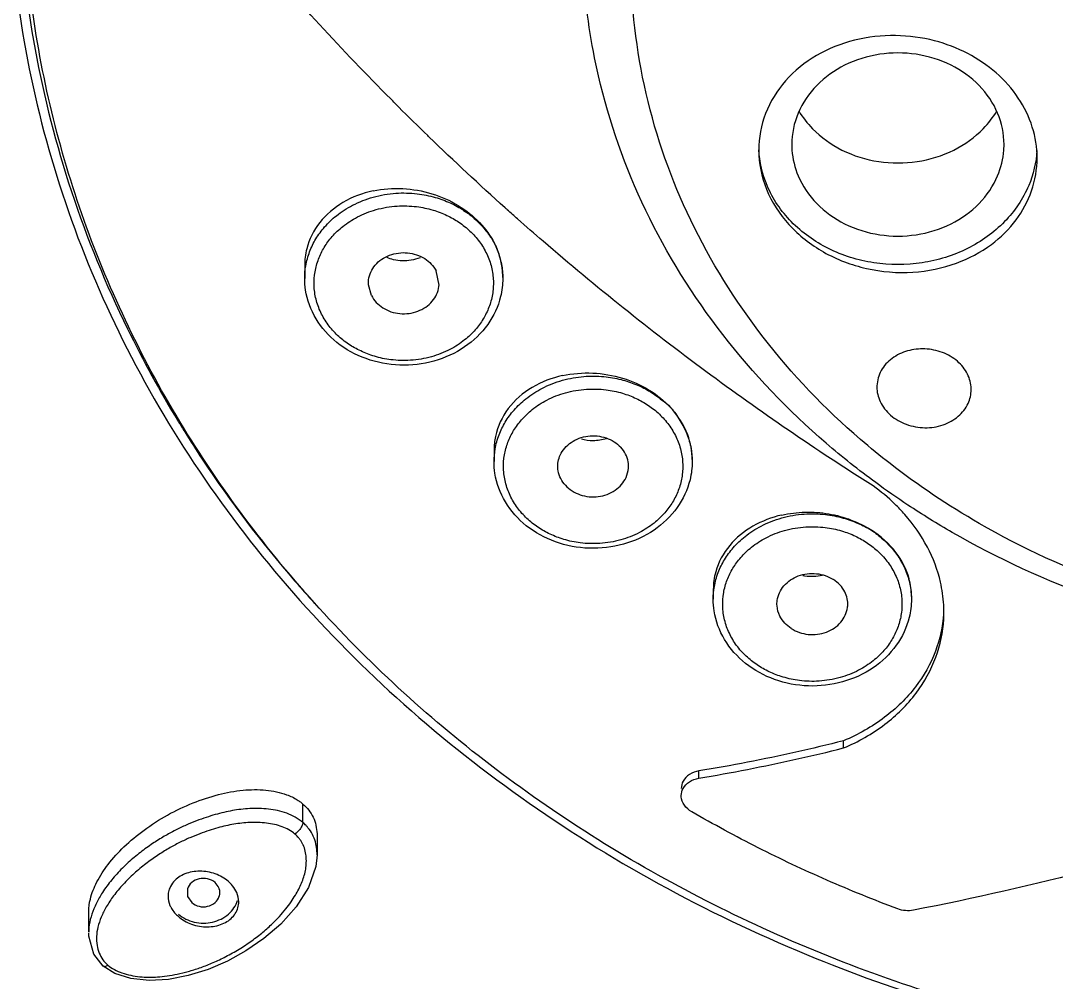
# Model space of a CAD drawing. Extents: x -1802 to -1505, y -7177 to -6757.
# Drawn here: x -1751.79 to -1729.84, y -6949.41 to -6929.03 of the extents above; entities that cross this region are included whole.
import ezdxf

# ---------------------------------------------------------------- set-up
doc = ezdxf.new("R2010")
doc.units = 0
doc.header["$LTSCALE"] = 5
doc.header["$MEASUREMENT"] = 0
doc.layers.add('DWG', color=7, linetype='CONTINUOUS')

msp = doc.modelspace()

# ---------------------------------------------------------------- linework, layer by layer
at = {"layer": 'DWG'}
for p, q in [((-1735.444, -6931.65), (-1735.44, -6931.769)), ((-1730.949, -6931.769), (-1730.944, -6931.65)), ((-1745.768, -6934.219), (-1745.768, -6934.489)), ((-1742.92, -6934.631), (-1742.982, -6934.33)), ((-1744.355, -6934.851), (-1744.417, -6934.625)), ((-1741.568, -6934.466), (-1741.568, -6934.489)), ((-1741.754, -6938.129), (-1741.754, -6938.372)), ((-1737.554, -6938.328), (-1737.554, -6938.372)), ((-1737.108, -6941.085), (-1737.108, -6941.291)), ((-1732.908, -6941.23), (-1732.908, -6941.291)), ((-1734.345, -6944.443), (-1734.345, -6944.29)), ((-1737.413, -6945.085), (-1737.413, -6944.932)), ((-1745.805, -6946.025), (-1745.805, -6945.633)), ((-1745.505, -6946.313), (-1745.505, -6946.711)), ((-1748.252, -6947.591), (-1748.162, -6947.723)), ((-1750.345, -6948.349), (-1750.345, -6947.914)), ((-1750.342, -6948.433), (-1750.345, -6948.373)), ((-1750.237, -6948.815), (-1750.342, -6948.433)), ((-1750.037, -6949.071), (-1750.237, -6948.815))]:
    msp.add_line(p, q, dxfattribs=at)
for points in [[(-1745.505, -6946.708), (-1745.529, -6946.957), (-1745.688, -6947.404), (-1745.951, -6947.814), (-1746.275, -6948.178), (-1746.634, -6948.486), (-1747.012, -6948.745), (-1747.406, -6948.962), (-1747.815, -6949.138), (-1748.234, -6949.268), (-1748.652, -6949.35), (-1749.065, -6949.376), (-1749.453, -6949.333)], [(-1749.453, -6949.333), (-1749.792, -6949.225), (-1750.036, -6949.071)]]:
    msp.add_lwpolyline(points, dxfattribs=at)
for points, start_tangent, end_tangent in [([(-1778.246, -6921.242), (-1778.171, -6923.758), (-1776.957, -6931.55), (-1774.296, -6939.067), (-1770.259, -6946.111), (-1764.95, -6952.498), (-1758.508, -6958.061), (-1751.109, -6962.647), (-1742.947, -6966.136), (-1734.238, -6968.437), (-1725.208, -6969.491)], (-0.000085, -1), (0.998958, -0.04564)), ([(-1733.361, -6938.415), (-1733.987, -6937.903), (-1736.051, -6935.732), (-1737.586, -6933.255), (-1738.53, -6930.568), (-1738.85, -6927.773), (-1738.53, -6924.979), (-1738.095, -6923.505)], (-0.789754, 0.613424), (0.339722, 0.940526)), ([(-1743.945, -6930.685), (-1746.899, -6927.471), (-1749.539, -6924.12)], (-0.704195, 0.710007), (-0.588959, 0.808163)), ([(-1752.046, -6925.766), (-1752.027, -6926.572), (-1751.68, -6929.662), (-1750.903, -6932.694), (-1749.709, -6935.623), (-1748.114, -6938.406), (-1746.142, -6941.003), (-1743.821, -6943.376), (-1741.186, -6945.49), (-1738.275, -6947.315), (-1735.13, -6948.824), (-1732.182, -6949.88)], (0.005647, -0.999984), (0.956466, -0.291842)), ([(-1751.846, -6925.775), (-1751.827, -6926.566), (-1751.482, -6929.635), (-1750.711, -6932.646), (-1749.524, -6935.556), (-1748.443, -6937.529)], (0.006095, -0.999981), (0.52053, -0.853843)), ([(-1732.138, -6949.752), (-1737.115, -6947.756), (-1741.586, -6944.993), (-1745.355, -6941.594), (-1748.337, -6937.651), (-1750.441, -6933.262), (-1751.565, -6928.596), (-1751.746, -6925.77)], (-0.955944, 0.293548), (0.000073, 1)), ([(-1733.665, -6938.819), (-1734.716, -6937.983), (-1736.908, -6935.677), (-1738.539, -6933.047), (-1739.541, -6930.192), (-1739.85, -6928.131)], (-0.806827, 0.590788), (-0.069647, 0.997572)), ([(-1730.346, -6931.28), (-1730.642, -6930.665), (-1731.115, -6930.13), (-1731.714, -6929.723), (-1732.42, -6929.452), (-1733.242, -6929.341), (-1734.115, -6929.441), (-1734.92, -6929.766), (-1735.575, -6930.301), (-1736, -6930.996)], (-0.298883, 0.95429), (-0.35969, -0.933072)), ([(-1730.944, -6931.65), (-1731.08, -6930.987), (-1731.473, -6930.4), (-1732.066, -6929.97), (-1732.808, -6929.738), (-1733.581, -6929.738), (-1734.323, -6929.97), (-1734.916, -6930.4), (-1735.309, -6930.987), (-1735.444, -6931.65)], (0, 1), (0, -1)), ([(-1743.775, -6930.857), (-1743.945, -6930.685)], (-0.707178, 0.707036), (-0.704195, 0.710007)), ([(-1743.161, -6931.461), (-1743.775, -6930.857)], (-0.717693, 0.69636), (-0.707178, 0.707036)), ([(-1736, -6930.996), (-1736.144, -6931.768)], (-0.35969, -0.933072), (0, -1)), ([(-1735.294, -6930.94), (-1735.004, -6931.315)], (0.514618, -0.857419), (0.69789, -0.716205)), ([(-1731.385, -6931.315), (-1731.095, -6930.94)], (0.69789, 0.716205), (0.514618, 0.857419)), ([(-1735.004, -6931.315), (-1734.38, -6931.767), (-1733.6, -6932.012), (-1732.789, -6932.012), (-1732.009, -6931.767), (-1731.385, -6931.315)], (0.69789, -0.716205), (0.69789, 0.716205)), ([(-1730.244, -6931.936), (-1730.346, -6931.28)], (0, 1), (-0.298883, 0.95429)), ([(-1743.127, -6931.494), (-1743.161, -6931.461)], (-0.718274, 0.69576), (-0.717693, 0.69636)), ([(-1741.52, -6932.992), (-1743.127, -6931.494)], (-0.744257, 0.667893), (-0.718274, 0.69576)), ([(-1736.144, -6931.768), (-1735.981, -6932.597), (-1735.505, -6933.347), (-1734.772, -6933.928), (-1733.862, -6934.278), (-1732.876, -6934.357), (-1731.954, -6934.165), (-1731.213, -6933.768), (-1730.687, -6933.246), (-1730.362, -6932.634), (-1730.244, -6931.936)], (0, -1), (0, 1)), ([(-1730.422, -6932.521), (-1730.935, -6933.286), (-1731.719, -6933.854), (-1732.682, -6934.157), (-1733.707, -6934.157), (-1734.669, -6933.854), (-1735.454, -6933.286), (-1735.967, -6932.521), (-1736.141, -6931.764)], (-0.387562, -0.921844), (-0.053211, 0.998583)), ([(-1735.44, -6931.769), (-1735.309, -6932.313), (-1734.916, -6932.9), (-1734.323, -6933.33), (-1733.581, -6933.563), (-1732.808, -6933.563), (-1732.066, -6933.33), (-1731.473, -6932.9), (-1731.08, -6932.313), (-1730.949, -6931.769)], (0.072468, -0.997371), (0.072468, 0.997371)), ([(-1730.248, -6931.774), (-1730.422, -6932.521)], (-0.058055, -0.998313), (-0.387562, -0.921844)), ([(-1744.317, -6932.634), (-1744.956, -6932.879), (-1745.45, -6933.307), (-1745.724, -6933.86), (-1745.768, -6934.218)], (-0.978184, -0.207742), (-0.000342, -1)), ([(-1744.317, -6932.634), (-1743.689, -6932.585), (-1743.071, -6932.694), (-1742.513, -6932.944), (-1742.062, -6933.307), (-1741.745, -6933.75)], (0.978184, 0.207742), (0.452648, -0.891689)), ([(-1745.663, -6933.924), (-1745.53, -6933.651), (-1745.345, -6933.399), (-1745.094, -6933.159), (-1744.752, -6932.938), (-1744.317, -6932.766)], (0.356008, 0.934483), (0.96288, 0.269931)), ([(-1744.317, -6932.766), (-1743.833, -6932.683), (-1743.382, -6932.695), (-1743.001, -6932.771), (-1742.681, -6932.89), (-1742.399, -6933.046), (-1742.143, -6933.244), (-1741.921, -6933.485), (-1741.745, -6933.75)], (0.96288, 0.269931), (0.452619, -0.891704)), ([(-1745.473, -6934.079), (-1745.353, -6933.832), (-1745.186, -6933.604), (-1744.958, -6933.387), (-1744.649, -6933.187), (-1744.255, -6933.031)], (0.355928, 0.934514), (0.96288, 0.269931)), ([(-1744.255, -6933.031), (-1743.81, -6932.956), (-1743.395, -6932.968), (-1743.048, -6933.041), (-1742.755, -6933.153), (-1742.498, -6933.299), (-1742.265, -6933.485), (-1742.065, -6933.711), (-1741.909, -6933.971), (-1741.809, -6934.253), (-1741.769, -6934.544)], (0.96288, 0.269931), (0.032914, -0.999458)), ([(-1741.473, -6933.035), (-1741.52, -6932.992)], (-0.744987, 0.667079), (-0.744257, 0.667893)), ([(-1741.256, -6933.228), (-1741.473, -6933.035)], (-0.748327, 0.66333), (-0.744987, 0.667079)), ([(-1733.719, -6938.89), (-1737.265, -6936.462), (-1740.714, -6933.702), (-1741.256, -6933.228)], (-0.845085, 0.534632), (-0.748327, 0.66333)), ([(-1745.768, -6934.488), (-1745.745, -6934.223), (-1745.663, -6933.924)], (0.000798, 1), (0.356008, 0.934483)), ([(-1744.417, -6934.625), (-1744.414, -6934.52), (-1744.273, -6934.208), (-1743.97, -6933.998), (-1743.586, -6933.947), (-1743.224, -6934.069), (-1742.982, -6934.33)], (-0.065273, 0.997867), (0.453604, -0.891203)), ([(-1741.745, -6933.75), (-1741.633, -6934.044), (-1741.576, -6934.337), (-1741.568, -6934.49)], (0.452619, -0.891704), (-0.001111, -0.999999)), ([(-1741.569, -6934.469), (-1741.574, -6934.337), (-1741.745, -6933.75)], (0.002203, 0.999998), (-0.452648, 0.891689)), ([(-1745.427, -6935.21), (-1745.528, -6934.928), (-1745.568, -6934.637), (-1745.548, -6934.35), (-1745.473, -6934.079)], (-0.427658, 0.90394), (0.355928, 0.934514)), ([(-1743.512, -6934.103), (-1743.882, -6934.092), (-1744.023, -6934.047)], (-0.986629, -0.16298), (-0.926526, 0.376231)), ([(-1743.323, -6934.051), (-1743.512, -6934.103)], (-0.930474, -0.366359), (-0.986629, -0.16298)), ([(-1745.749, -6934.739), (-1745.768, -6934.488)], (-0.153781, 0.988105), (0.001195, 0.999999)), ([(-1741.569, -6934.49), (-1741.615, -6934.875), (-1741.888, -6935.466), (-1742.379, -6935.941)], (-0.001195, -0.999999), (-0.826603, -0.562786)), ([(-1741.769, -6934.544), (-1741.789, -6934.832), (-1741.863, -6935.102)], (0.032914, -0.999458), (-0.355928, -0.934514)), ([(-1743.753, -6936.327), (-1744.468, -6936.19), (-1745.084, -6935.848), (-1745.528, -6935.344), (-1745.749, -6934.739)], (-0.999395, 0.034784), (-0.153781, 0.988105)), ([(-1744.355, -6934.851), (-1744.112, -6935.112), (-1743.751, -6935.234), (-1743.367, -6935.183), (-1743.064, -6934.974), (-1742.923, -6934.661), (-1742.92, -6934.631)], (0.453604, -0.891203), (0.066754, 0.997769)), ([(-1743.527, -6936.225), (-1743.941, -6936.213), (-1744.289, -6936.14), (-1744.581, -6936.028), (-1744.838, -6935.882), (-1745.071, -6935.696), (-1745.272, -6935.47), (-1745.427, -6935.21)], (-0.997923, -0.064418), (-0.427658, 0.90394)), ([(-1741.863, -6935.102), (-1741.984, -6935.349), (-1742.151, -6935.577), (-1742.378, -6935.794)], (-0.355928, -0.934514), (-0.78164, -0.62373)), ([(-1742.378, -6935.794), (-1742.688, -6935.995), (-1743.081, -6936.15)], (-0.78164, -0.62373), (-0.96288, -0.269931)), ([(-1742.379, -6935.941), (-1743.027, -6936.241)], (-0.826603, -0.562786), (-0.96288, -0.269931)), ([(-1743.081, -6936.15), (-1743.527, -6936.225)], (-0.96288, -0.269931), (-0.997923, -0.064418)), ([(-1731.934, -6936.247), (-1732.252, -6936.06), (-1732.621, -6935.984), (-1732.99, -6936.026), (-1733.318, -6936.186), (-1733.549, -6936.444), (-1733.64, -6936.763), (-1733.641, -6936.791)], (-0.757141, 0.653252), (0.000455, -1)), ([(-1743.027, -6936.241), (-1743.753, -6936.327)], (-0.96288, -0.269931), (-0.999395, 0.034784)), ([(-1731.641, -6936.846), (-1731.641, -6936.828), (-1731.72, -6936.518), (-1731.934, -6936.247)], (0.001491, 0.999999), (-0.757141, 0.653252)), ([(-1740.303, -6936.55), (-1740.946, -6936.801), (-1741.454, -6937.25), (-1741.724, -6937.838), (-1741.754, -6938.128)], (-0.976608, -0.215029), (0.00094, -1)), ([(-1740.303, -6936.55), (-1739.662, -6936.496), (-1739.031, -6936.604), (-1738.466, -6936.857), (-1738.009, -6937.231)], (0.976608, 0.215029), (0.677078, -0.735912)), ([(-1740.303, -6936.649), (-1739.852, -6936.568), (-1739.426, -6936.571), (-1739.061, -6936.634), (-1738.751, -6936.736), (-1738.479, -6936.87), (-1738.232, -6937.039), (-1738.009, -6937.231)], (0.96288, 0.269931), (0.67707, -0.735919)), ([(-1741.731, -6938.105), (-1741.649, -6937.806), (-1741.516, -6937.534), (-1741.331, -6937.281), (-1741.08, -6937.042), (-1740.738, -6936.82), (-1740.303, -6936.649)], (0.169817, 0.985476), (0.96288, 0.269931)), ([(-1733.641, -6936.791), (-1733.572, -6937.098), (-1733.348, -6937.39)], (0.000455, -1), (0.757141, -0.653252)), ([(-1741.459, -6937.961), (-1741.339, -6937.715), (-1741.171, -6937.486), (-1740.944, -6937.269), (-1740.635, -6937.069), (-1740.241, -6936.914)], (0.355928, 0.934514), (0.96288, 0.269931)), ([(-1740.241, -6936.914), (-1739.796, -6936.838), (-1739.381, -6936.851), (-1739.034, -6936.923), (-1738.741, -6937.035), (-1738.484, -6937.181), (-1738.251, -6937.367), (-1738.05, -6937.594), (-1737.895, -6937.853), (-1737.795, -6938.135), (-1737.755, -6938.426)], (0.96288, 0.269931), (0.032914, -0.999458)), ([(-1733.348, -6937.39), (-1733.018, -6937.582), (-1732.626, -6937.655), (-1732.237, -6937.594), (-1731.914, -6937.412), (-1731.706, -6937.141), (-1731.641, -6936.846)], (0.757141, -0.653252), (0.001491, 0.999999)), ([(-1738.009, -6937.231), (-1737.813, -6937.501), (-1737.667, -6937.787), (-1737.579, -6938.092), (-1737.554, -6938.372)], (0.67707, -0.735919), (0.000326, -1)), ([(-1737.554, -6938.331), (-1737.65, -6937.808), (-1738.009, -6937.231)], (0.000403, 1), (-0.677078, 0.735912)), ([(-1748.443, -6937.529), (-1748.311, -6937.743)], (0.52053, -0.853843), (0.529241, -0.848472)), ([(-1748.311, -6937.743), (-1747.94, -6938.32), (-1745.981, -6940.9), (-1745.558, -6941.378)], (0.529241, -0.848472), (0.671801, -0.740732)), ([(-1740.403, -6938.513), (-1740.352, -6938.235), (-1740.121, -6937.966), (-1739.765, -6937.833), (-1739.379, -6937.871), (-1739.067, -6938.07)], (-0.067279, 0.997734), (0.67725, -0.735753)), ([(-1739.656, -6937.931), (-1739.903, -6937.899)], (-0.999999, 0.001172), (-0.965706, 0.259637)), ([(-1739.368, -6937.888), (-1739.656, -6937.931)], (-0.953982, -0.299865), (-0.999999, 0.001172)), ([(-1741.754, -6938.371), (-1741.731, -6938.105)], (0.000798, 1), (0.169817, 0.985476)), ([(-1741.413, -6939.092), (-1741.513, -6938.811), (-1741.553, -6938.519), (-1741.534, -6938.232), (-1741.459, -6937.961)], (-0.427658, 0.90394), (0.355928, 0.934514)), ([(-1738.906, -6938.511), (-1738.912, -6938.378), (-1739.067, -6938.07)], (0.070429, 0.997517), (-0.67725, 0.735753)), ([(-1741.735, -6938.621), (-1741.754, -6938.371)], (-0.153781, 0.988105), (0.001195, 0.999999)), ([(-1740.242, -6938.875), (-1740.396, -6938.568), (-1740.403, -6938.513)], (-0.67725, 0.735753), (-0.067279, 0.997734)), ([(-1740.242, -6938.875), (-1739.93, -6939.075), (-1739.544, -6939.113), (-1739.188, -6938.98), (-1738.957, -6938.71), (-1738.906, -6938.511)], (0.67725, -0.735753), (0.070429, 0.997517)), ([(-1737.554, -6938.373), (-1737.601, -6938.757), (-1737.874, -6939.348), (-1738.364, -6939.824)], (-0.001195, -0.999999), (-0.826603, -0.562786)), ([(-1737.755, -6938.426), (-1737.775, -6938.714), (-1737.849, -6938.985)], (0.032914, -0.999458), (-0.355928, -0.934514)), ([(-1722.246, -6942.099), (-1724.414, -6941.976), (-1728.6, -6941.008), (-1731.47, -6939.684), (-1733.361, -6938.415)], (-1, 0), (-0.789754, 0.613424)), ([(-1739.739, -6940.21), (-1740.454, -6940.073), (-1741.07, -6939.731), (-1741.514, -6939.226), (-1741.735, -6938.621)], (-0.999395, 0.034784), (-0.153781, 0.988105)), ([(-1737.849, -6938.985), (-1737.97, -6939.231), (-1738.137, -6939.46), (-1738.364, -6939.676)], (-0.355928, -0.934514), (-0.78164, -0.62373)), ([(-1733.258, -6939.274), (-1733.719, -6938.89)], (-0.718895, 0.695119), (-0.811838, 0.583883)), ([(-1732.982, -6939.294), (-1733.665, -6938.819)], (-0.834092, 0.551625), (-0.806827, 0.590788)), ([(-1739.513, -6940.108), (-1739.927, -6940.095), (-1740.275, -6940.022), (-1740.567, -6939.91), (-1740.824, -6939.764), (-1741.057, -6939.578), (-1741.258, -6939.352), (-1741.413, -6939.092)], (-0.997923, -0.064418), (-0.427658, 0.90394)), ([(-1735.657, -6939.506), (-1735.161, -6939.444), (-1734.66, -6939.48), (-1734.183, -6939.611), (-1733.756, -6939.826)], (0.974483, 0.224462), (0.841907, -0.539622)), ([(-1733.049, -6939.493), (-1733.258, -6939.274)], (-0.662158, 0.749364), (-0.718895, 0.695119)), ([(-1722.246, -6942.439), (-1724.548, -6942.309), (-1728.995, -6941.281), (-1732.043, -6939.874), (-1732.982, -6939.294)], (-1, 0), (-0.834092, 0.551625)), ([(-1735.657, -6939.506), (-1736.266, -6939.742), (-1736.759, -6940.151), (-1737.057, -6940.711), (-1737.107, -6941.084)], (-0.974483, -0.224462), (-0.001066, -0.999999)), ([(-1737.085, -6941.024), (-1737.003, -6940.725), (-1736.87, -6940.452), (-1736.685, -6940.2), (-1736.434, -6939.961), (-1736.092, -6939.739), (-1735.657, -6939.568)], (0.169817, 0.985476), (0.96288, 0.269931)), ([(-1735.657, -6939.568), (-1735.179, -6939.485), (-1734.732, -6939.495), (-1734.354, -6939.569), (-1734.035, -6939.685), (-1733.756, -6939.826)], (0.96288, 0.269931), (0.841921, -0.5396)), ([(-1732.224, -6941.41), (-1732.292, -6940.928), (-1732.57, -6940.184), (-1733.049, -6939.493)], (-0.054701, 0.998503), (-0.662158, 0.749364)), ([(-1738.364, -6939.676), (-1738.673, -6939.877), (-1739.067, -6940.032)], (-0.78164, -0.62373), (-0.96288, -0.269931)), ([(-1738.364, -6939.824), (-1739.013, -6940.123)], (-0.826603, -0.562786), (-0.96288, -0.269931)), ([(-1736.813, -6940.88), (-1736.692, -6940.634), (-1736.525, -6940.405), (-1736.298, -6940.188), (-1735.989, -6939.988), (-1735.595, -6939.833)], (0.355928, 0.934514), (0.96288, 0.269931)), ([(-1735.595, -6939.833), (-1735.149, -6939.757), (-1734.735, -6939.77), (-1734.388, -6939.842), (-1734.095, -6939.954), (-1733.838, -6940.1), (-1733.605, -6940.286), (-1733.404, -6940.513), (-1733.249, -6940.772), (-1733.149, -6941.054), (-1733.109, -6941.345)], (0.96288, 0.269931), (0.032914, -0.999458)), ([(-1733.756, -6939.826), (-1733.51, -6940.021), (-1733.293, -6940.245), (-1733.117, -6940.503), (-1732.991, -6940.787), (-1732.921, -6941.085), (-1732.908, -6941.291)], (0.841921, -0.5396), (-0.000301, -1)), ([(-1732.908, -6941.232), (-1732.958, -6940.858), (-1733.236, -6940.299), (-1733.756, -6939.826)], (-0.00041, 1), (-0.841907, 0.539622)), ([(-1739.067, -6940.032), (-1739.513, -6940.108)], (-0.96288, -0.269931), (-0.997923, -0.064418)), ([(-1739.013, -6940.123), (-1739.739, -6940.21)], (-0.96288, -0.269931), (-0.999395, 0.034784)), ([(-1735.756, -6941.429), (-1735.753, -6941.317), (-1735.61, -6941.006), (-1735.305, -6940.798), (-1734.921, -6940.749), (-1734.56, -6940.873)], (-0.070511, 0.997511), (0.841665, -0.540001)), ([(-1736.767, -6942.011), (-1736.867, -6941.73), (-1736.907, -6941.438), (-1736.887, -6941.151), (-1736.813, -6940.88)], (-0.427658, 0.90394), (0.355928, 0.934514)), ([(-1735.167, -6940.799), (-1735.206, -6940.792)], (-0.986253, 0.165242), (-0.978613, 0.205712)), ([(-1734.793, -6940.788), (-1735.167, -6940.799)], (-0.974895, -0.222665), (-0.986253, 0.165242)), ([(-1734.259, -6941.432), (-1734.319, -6941.135), (-1734.56, -6940.873)], (0.06752, 0.997718), (-0.841665, 0.540001)), ([(-1737.108, -6941.29), (-1737.085, -6941.024)], (0.000798, 1), (0.169817, 0.985476)), ([(-1737.089, -6941.54), (-1737.108, -6941.29)], (-0.153781, 0.988105), (0.001195, 0.999999)), ([(-1735.455, -6941.911), (-1735.696, -6941.648), (-1735.756, -6941.429)], (-0.841665, 0.540001), (-0.070511, 0.997511)), ([(-1732.908, -6941.292), (-1732.955, -6941.676), (-1733.228, -6942.267), (-1733.718, -6942.743)], (-0.001195, -0.999999), (-0.826603, -0.562786)), ([(-1733.109, -6941.345), (-1733.129, -6941.633), (-1733.203, -6941.904)], (0.032914, -0.999458), (-0.355928, -0.934514)), ([(-1732.22, -6941.56), (-1732.224, -6941.41)], (-0.001139, 0.999999), (-0.054701, 0.998503)), ([(-1735.092, -6943.129), (-1735.807, -6942.992), (-1736.424, -6942.65), (-1736.868, -6942.145), (-1737.089, -6941.54)], (-0.999395, 0.034784), (-0.153781, 0.988105)), ([(-1735.455, -6941.911), (-1735.095, -6942.035), (-1734.71, -6941.986), (-1734.406, -6941.778), (-1734.263, -6941.467), (-1734.259, -6941.432)], (0.841665, -0.540001), (0.06752, 0.997718)), ([(-1734.345, -6944.443), (-1733.471, -6943.942), (-1732.808, -6943.28), (-1732.39, -6942.516), (-1732.224, -6941.718), (-1732.22, -6941.56)], (0.922183, 0.386755), (-0.001139, 0.999999)), ([(-1732.226, -6941.6), (-1732.401, -6942.394), (-1732.821, -6943.146), (-1733.477, -6943.794), (-1734.345, -6944.29)], (-0.069003, -0.997616), (-0.922229, -0.386645)), ([(-1734.866, -6943.027), (-1735.281, -6943.014), (-1735.628, -6942.941), (-1735.921, -6942.829), (-1736.178, -6942.683), (-1736.411, -6942.497), (-1736.612, -6942.271), (-1736.767, -6942.011)], (-0.997923, -0.064418), (-0.427658, 0.90394)), ([(-1733.203, -6941.904), (-1733.323, -6942.15), (-1733.491, -6942.379), (-1733.718, -6942.595)], (-0.355928, -0.934514), (-0.78164, -0.62373)), ([(-1733.718, -6942.595), (-1734.027, -6942.796), (-1734.421, -6942.951)], (-0.78164, -0.62373), (-0.96288, -0.269931)), ([(-1733.718, -6942.743), (-1734.367, -6943.042)], (-0.826603, -0.562786), (-0.96288, -0.269931)), ([(-1734.421, -6942.951), (-1734.866, -6943.027)], (-0.96288, -0.269931), (-0.997923, -0.064418)), ([(-1734.367, -6943.042), (-1735.092, -6943.129)], (-0.96288, -0.269931), (-0.999395, 0.034784)), ([(-1734.345, -6944.29), (-1735.358, -6944.532), (-1736.381, -6944.746), (-1737.413, -6944.932)], (-0.969469, -0.245212), (-0.986484, -0.163859)), ([(-1737.413, -6945.085), (-1736.381, -6944.898), (-1735.358, -6944.684), (-1734.345, -6944.443)], (0.986459, 0.164006), (0.969443, 0.245317)), ([(-1737.413, -6944.932), (-1737.612, -6945.006), (-1737.747, -6945.148), (-1737.786, -6945.302)], (-0.986484, -0.163859), (-0.00648, -0.999979)), ([(-1722.246, -6944.815), (-1725.505, -6945.978), (-1729.043, -6947.014), (-1732.863, -6947.883)], (-0.931928, -0.362644), (-0.981563, -0.191136)), ([(-1737.786, -6945.455), (-1737.747, -6945.302), (-1737.614, -6945.16), (-1737.413, -6945.085)], (0.006609, 0.999978), (0.986459, 0.164006)), ([(-1749.173, -6946.184), (-1748.675, -6945.865), (-1748.135, -6945.61), (-1747.595, -6945.432), (-1747.075, -6945.339), (-1746.59, -6945.338)], (0.805979, 0.591944), (0.995504, -0.094718)), ([(-1746.59, -6945.338), (-1746.15, -6945.434)], (0.995504, -0.094718), (0.937291, -0.348547)), ([(-1746.15, -6945.434), (-1745.925, -6945.544)], (0.937291, -0.348547), (0.845837, -0.533441)), ([(-1745.925, -6945.544), (-1745.86, -6945.588)], (0.845837, -0.533441), (0.803451, -0.595371)), ([(-1745.86, -6945.588), (-1745.805, -6945.633)], (0.803451, -0.595371), (0.757144, -0.653249)), ([(-1737.565, -6945.796), (-1737.72, -6945.657), (-1737.786, -6945.477), (-1737.786, -6945.455)], (-0.865518, 0.500877), (0.006609, 0.999978)), ([(-1746.538, -6945.742), (-1746.735, -6945.728), (-1746.93, -6945.73), (-1747.119, -6945.746), (-1747.3, -6945.773), (-1747.48, -6945.81), (-1747.663, -6945.857)], (-0.993912, 0.110174), (-0.962163, -0.272475)), ([(-1746.146, -6945.829), (-1746.341, -6945.773), (-1746.538, -6945.742)], (-0.938987, 0.343952), (-0.993912, 0.110174)), ([(-1745.805, -6945.633), (-1745.588, -6945.914)], (0.757144, -0.653249), (0.427356, -0.904084)), ([(-1733.199, -6947.855), (-1734.701, -6947.245), (-1736.158, -6946.558), (-1737.565, -6945.796)], (-0.936452, 0.350796), (-0.865519, 0.500877)), ([(-1747.663, -6945.857), (-1747.855, -6945.916), (-1748.06, -6945.989), (-1748.278, -6946.079), (-1748.507, -6946.188), (-1748.743, -6946.317), (-1748.99, -6946.471)], (-0.962163, -0.272475), (-0.830913, -0.556402)), ([(-1746.578, -6946.037), (-1746.754, -6946.024), (-1746.93, -6946.024), (-1747.102, -6946.037), (-1747.27, -6946.061), (-1747.438, -6946.094), (-1747.611, -6946.138)], (-0.992983, 0.118261), (-0.963606, -0.267327)), ([(-1746.246, -6946.113), (-1746.407, -6946.066), (-1746.578, -6946.037)], (-0.936463, 0.350767), (-0.992983, 0.118261)), ([(-1745.969, -6945.911), (-1746.146, -6945.829)], (-0.871523, 0.490355), (-0.938987, 0.343952)), ([(-1745.805, -6946.025), (-1745.969, -6945.911)], (-0.757048, 0.65336), (-0.871523, 0.490355)), ([(-1745.805, -6946.025), (-1745.828, -6946.102)], (0.000128, -1), (-0.469965, -0.882685)), ([(-1745.739, -6946.088), (-1745.805, -6946.025)], (-0.685294, 0.728267), (-0.757317, 0.653047)), ([(-1745.588, -6945.914), (-1745.506, -6946.262)], (0.427356, -0.904084), (0.047238, -0.998884)), ([(-1749.598, -6946.54), (-1749.173, -6946.184)], (0.721545, 0.692367), (0.805979, 0.591944)), ([(-1747.611, -6946.138), (-1747.794, -6946.193), (-1747.99, -6946.262), (-1748.2, -6946.347), (-1748.419, -6946.45), (-1748.647, -6946.573)], (-0.963606, -0.267327), (-0.866014, -0.50002)), ([(-1745.974, -6946.27), (-1746.103, -6946.18), (-1746.246, -6946.113)], (-0.757129, 0.653265), (-0.936463, 0.350767)), ([(-1745.828, -6946.102), (-1745.892, -6946.194), (-1745.974, -6946.27)], (-0.469965, -0.882685), (-0.812189, -0.583394)), ([(-1745.698, -6946.134), (-1745.739, -6946.088)], (-0.632751, 0.774355), (-0.685294, 0.728267)), ([(-1745.673, -6946.166), (-1745.698, -6946.134)], (-0.595864, 0.803085), (-0.632751, 0.774355)), ([(-1745.531, -6946.475), (-1745.585, -6946.315), (-1745.673, -6946.166)], (-0.22788, 0.973689), (-0.595864, 0.803085)), ([(-1748.99, -6946.471), (-1749.248, -6946.657)], (-0.830913, -0.556402), (-0.790743, -0.612148)), ([(-1745.911, -6946.332), (-1745.974, -6946.27)], (-0.668494, 0.743718), (-0.757269, 0.653104)), ([(-1745.871, -6946.381), (-1745.911, -6946.332)], (-0.598491, 0.801129), (-0.668494, 0.743718)), ([(-1745.804, -6946.492), (-1745.871, -6946.381)], (-0.431958, 0.901894), (-0.598491, 0.801129)), ([(-1745.505, -6946.709), (-1745.507, -6946.635), (-1745.531, -6946.475)], (-0.002233, 0.999998), (-0.22788, 0.973689)), ([(-1745.506, -6946.262), (-1745.505, -6946.29)], (0.047238, -0.998884), (0.021141, -0.999777)), ([(-1745.505, -6946.29), (-1745.505, -6946.313)], (0.021141, -0.999777), (0.000536, -1)), ([(-1749.248, -6946.657), (-1749.507, -6946.874), (-1749.75, -6947.116), (-1749.96, -6947.371)], (-0.790743, -0.612148), (-0.590951, -0.806707)), ([(-1749.934, -6946.912), (-1749.598, -6946.54)], (0.606568, 0.795032), (0.721545, 0.692367)), ([(-1748.647, -6946.573), (-1748.885, -6946.721), (-1749.134, -6946.899)], (-0.866014, -0.50002), (-0.793121, -0.609064)), ([(-1745.893, -6947.436), (-1745.834, -6947.308), (-1745.787, -6947.179), (-1745.753, -6947.045), (-1745.735, -6946.907), (-1745.735, -6946.768), (-1745.755, -6946.631), (-1745.8, -6946.5), (-1745.804, -6946.492)], (0.454958, 0.890513), (-0.431958, 0.901894)), ([(-1750.171, -6947.285), (-1749.934, -6946.912)], (0.459672, 0.888089), (0.606568, 0.795032)), ([(-1749.134, -6946.899), (-1749.383, -6947.106), (-1749.618, -6947.337)], (-0.793121, -0.609064), (-0.67755, -0.735476)), ([(-1748.306, -6947.115), (-1748.546, -6947.28), (-1748.629, -6947.413)], (-0.928965, -0.370167), (-0.387225, -0.921985)), ([(-1747.662, -6947.114), (-1747.993, -6947.057), (-1748.306, -6947.115)], (-0.940853, 0.338815), (-0.928965, -0.370167)), ([(-1747.384, -6947.274), (-1747.662, -6947.114)], (-0.757141, 0.653252), (-0.940853, 0.338815)), ([(-1750.311, -6947.646), (-1750.171, -6947.285)], (0.236958, 0.97152), (0.459672, 0.888089)), ([(-1749.618, -6947.337), (-1749.818, -6947.579), (-1749.972, -6947.814), (-1750.081, -6948.033)], (-0.67755, -0.735476), (-0.38762, -0.921819)), ([(-1748.005, -6947.219), (-1748.162, -6947.297), (-1748.252, -6947.432), (-1748.252, -6947.588), (-1748.252, -6947.591)], (-0.974144, -0.225929), (0.303225, -0.952919)), ([(-1747.668, -6947.297), (-1747.825, -6947.219), (-1748.005, -6947.219)], (-0.757141, 0.653252), (-0.974144, -0.225929)), ([(-1747.586, -6947.411), (-1747.668, -6947.297)], (-0.377831, 0.925874), (-0.757141, 0.653252)), ([(-1747.295, -6947.366), (-1747.384, -6947.274)], (-0.632426, 0.77462), (-0.757141, 0.653252)), ([(-1750.053, -6947.506), (-1750.122, -6947.621), (-1750.237, -6947.855), (-1750.312, -6948.081), (-1750.344, -6948.308), (-1750.345, -6948.349)], (-0.539727, -0.84184), (-0.000794, -1)), ([(-1749.96, -6947.371), (-1750.053, -6947.506)], (-0.590951, -0.806707), (-0.539727, -0.84184)), ([(-1749.262, -6949.293), (-1749.074, -6949.304), (-1748.886, -6949.298), (-1748.686, -6949.276), (-1748.469, -6949.238), (-1748.238, -6949.182), (-1747.995, -6949.106), (-1747.741, -6949.008), (-1747.472, -6948.883), (-1747.192, -6948.729), (-1746.921, -6948.553), (-1746.678, -6948.369), (-1746.471, -6948.187), (-1746.304, -6948.016), (-1746.169, -6947.857), (-1746.057, -6947.707), (-1745.966, -6947.567), (-1745.893, -6947.436)], (0.994629, -0.103507), (0.454958, 0.890513)), ([(-1748.66, -6947.519), (-1748.664, -6947.586)], (-0.149541, -0.988755), (0.004253, -0.999991)), ([(-1748.629, -6947.413), (-1748.66, -6947.519)], (-0.387225, -0.921985), (-0.149541, -0.988755)), ([(-1747.575, -6947.578), (-1747.578, -6947.432), (-1747.586, -6947.411)], (0.254683, 0.967024), (-0.377831, 0.925874)), ([(-1747.207, -6947.509), (-1747.295, -6947.366)], (-0.394872, 0.918736), (-0.632426, 0.77462)), ([(-1747.165, -6947.707), (-1747.207, -6947.509)], (-0.003841, 0.999993), (-0.394872, 0.918736)), ([(-1750.345, -6947.914), (-1750.311, -6947.646)], (0.003625, 0.999993), (0.236958, 0.97152)), ([(-1748.664, -6947.586), (-1748.623, -6947.781), (-1748.591, -6947.844)], (0.004253, -0.999991), (0.50299, -0.864292)), ([(-1748.445, -6948.018), (-1748.164, -6948.179), (-1747.83, -6948.236), (-1747.514, -6948.175), (-1747.277, -6948.007), (-1747.169, -6947.768), (-1747.165, -6947.707)], (0.757141, -0.653252), (-0.003841, 0.999993)), ([(-1748.162, -6947.723), (-1748.005, -6947.801)], (0.757141, -0.653252), (0.973861, -0.227143)), ([(-1748.005, -6947.801), (-1747.825, -6947.801), (-1747.668, -6947.723), (-1747.578, -6947.588), (-1747.575, -6947.578)], (0.973861, -0.227143), (0.254683, 0.967024)), ([(-1747.384, -6947.967), (-1747.19, -6947.677)], (0.755794, 0.65481), (0.294208, 0.955741)), ([(-1748.591, -6947.844), (-1748.445, -6948.018)], (0.50299, -0.864292), (0.757141, -0.653252)), ([(-1748.445, -6947.967), (-1748.109, -6948.135), (-1747.72, -6948.135), (-1747.384, -6947.967)], (0.757141, -0.653252), (0.755794, 0.65481)), ([(-1732.863, -6947.883), (-1733.033, -6947.892), (-1733.199, -6947.855)], (-0.981563, -0.191136), (-0.936452, 0.350797)), ([(-1750.081, -6948.033), (-1750.151, -6948.24), (-1750.18, -6948.44)], (-0.38762, -0.921819), (-0.040449, -0.999182)), ([(-1750.18, -6948.44), (-1750.168, -6948.628)], (-0.040449, -0.999182), (0.168696, -0.985668)), ([(-1750.168, -6948.628), (-1750.121, -6948.795), (-1750.045, -6948.933)], (0.168696, -0.985668), (0.578669, -0.815562)), ([(-1750.045, -6948.933), (-1749.941, -6949.048)], (0.578669, -0.815562), (0.756864, -0.653573)), ([(-1750.032, -6949.065), (-1749.996, -6949.075), (-1749.941, -6949.048)], (0.832224, -0.554439), (0.826758, 0.562558)), ([(-1749.941, -6949.048), (-1749.802, -6949.142)], (0.757451, -0.652892), (0.87994, -0.475085)), ([(-1749.802, -6949.142), (-1749.64, -6949.212), (-1749.455, -6949.263), (-1749.262, -6949.293)], (0.87994, -0.475085), (0.994629, -0.103507))]:
    msp.add_spline(points, degree=3, dxfattribs=dict(at, start_tangent=start_tangent, end_tangent=end_tangent))

doc.saveas('drawing.dxf')
